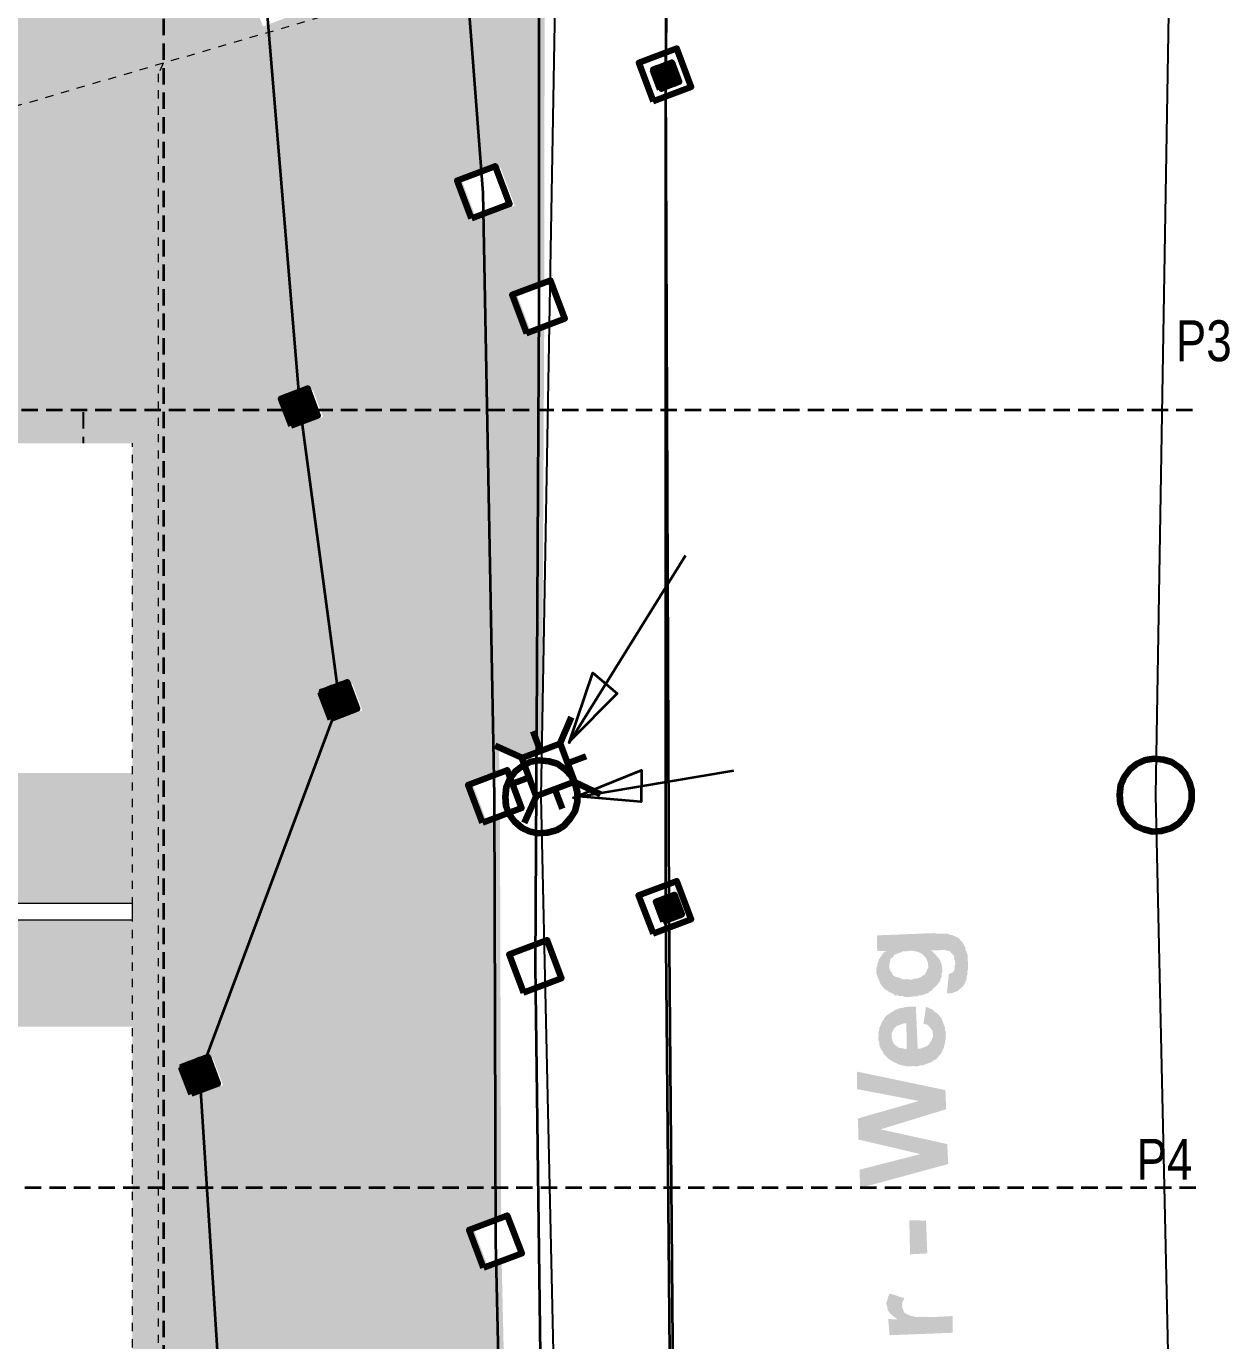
# Model space of a CAD drawing. Header units: metres. Extents: x -47 to 309, y -25 to 105.
# Drawn here: x 171.12 to 185.82, y 35.14 to 51.2 of the extents above; entities that cross this region are included whole.
import ezdxf

# ---------------------------------------------------------------- set-up
doc = ezdxf.new("R2010")
doc.units = ezdxf.units.M
doc.header["$XCLIPFRAME"] = 2
for name, pattern in [('AUSGEZOGEN', [0]), ('PUNKT2_S9', [0.001, 0, -0.001]), ('VERDECKT2_S2', [0.27, 0.2, -0.07])]:
    doc.linetypes.add(name, pattern=pattern)
for name, color, linetype, lineweight in [('XR$1$Allgemein01_1', 7, 'AUSGEZOGEN', 13), ('XR$1$STANDARD_1', 7, 'AUSGEZOGEN', 25), ('XR$2$Allgemein01_1', 7, 'AUSGEZOGEN', 13), ('XR$2$Beschriften_1', 7, 'AUSGEZOGEN', 13), ('XR$2$Möblierung', 7, 'AUSGEZOGEN', 13), ('XR$2$STANDARD_1', 7, 'AUSGEZOGEN', 25), ('XR$2$Wand Holz nicht tragend', 7, 'AUSGEZOGEN', 13), ('XR$2$Wand Holz tragend', 7, 'AUSGEZOGEN', 13)]:
    doc.layers.add(name, color=color, linetype=linetype, lineweight=lineweight)
doc.styles.add('ARIAL', font='arial.ttf')
picture_1 = doc.add_image_def('image6.jpg', size_in_pixel=(256, 256))

msp = doc.modelspace()

# ---------------------------------------------------------------- hatches: boundary and pattern name
at = {"layer": 'XR$1$STANDARD_1', "linetype": 'AUSGEZOGEN', "lineweight": 140, "transparency": 33554687}
h = msp.add_hatch(color=7, dxfattribs=at)
h.set_gradient(color2=(0, 0, 0), one_color=1)
h.paths.add_polyline_path([(181.5078, 40.0948), (181.5119, 39.904), (181.6258, 39.9018), (181.6551, 39.4039), (181.6596, 39.7222), (181.662, 39.7457), (181.6706, 39.7829), (181.673, 39.8065), (181.699, 39.8276), (181.7151, 39.8449), (181.7213, 39.8586), (181.8302, 39.8996), (181.8636, 39.9009), (181.8971, 39.9022), (181.907, 39.9059), (181.9404, 39.9072), (181.9776, 39.8986), (182.0011, 39.8962), (182.0284, 39.8838), (182.0557, 39.8715), (182.073, 39.8554), (182.0904, 39.8394), (182.1115, 39.8134), (182.1302, 39.7639), (182.1315, 39.7304), (182.1605, 39.4134), (182.1803, 39.4208), (182.1865, 39.4345), (182.1646, 39.9126), (182.2885, 39.914), (182.3318, 39.919), (182.3591, 39.9067), (182.3826, 39.9043), (182.3925, 39.908), (182.4136, 39.882), (182.431, 39.8659), (182.4521, 39.84), (182.4496, 39.8164), (182.4608, 39.7867), (182.4659, 39.7434), (182.4986, 39.4164), (182.5147, 39.4338), (182.5407, 39.4549), (182.5567, 39.4723), (182.5728, 39.4896), (182.5852, 39.5169), (182.5913, 39.5305), (182.6037, 39.5578), (182.6024, 39.5912), (182.6147, 39.6185), (182.6134, 39.652), (182.622, 39.6891), (182.6207, 39.7226), (182.6194, 39.756), (182.6181, 39.7895), (182.6169, 39.8229), (182.6156, 39.8563), (182.5857, 39.9356), (182.5956, 39.9393), (182.5745, 39.9653), (182.5633, 39.995), (182.5422, 40.021), (182.5248, 40.037), (182.5211, 40.0469), (182.5037, 40.063), (182.4765, 40.0753), (182.4492, 40.0877), (182.4219, 40.1), (182.3984, 40.1025), (182.3711, 40.1148), (182.3476, 40.1172), (182.3141, 40.1159), (182.2807, 40.1147), (182.2473, 40.1134), (182.2101, 40.122)], flags=0)
h = msp.add_hatch(color=7, dxfattribs=at)
h.set_gradient(color2=(0, 0, 0), one_color=1)
h.paths.add_polyline_path([(181.5011, 39.6625), (181.5024, 39.6291), (181.5509, 39.5003), (181.572, 39.4743), (181.5931, 39.4484), (181.6105, 39.4323), (181.6378, 39.4199), (181.6551, 39.4039), (181.6258, 39.9018), (181.606, 39.8943), (181.58, 39.8732), (181.5677, 39.8459), (181.5516, 39.8286), (181.5294, 39.7976), (181.5269, 39.774), (181.5146, 39.7467), (181.5122, 39.7232), (181.4998, 39.6959)], flags=0)
h = msp.add_hatch(color=7, dxfattribs=at)
h.set_gradient(color2=(0, 0, 0), one_color=1)
h.paths.add_polyline_path([(182.1865, 39.4345), (182.2025, 39.4519), (182.2285, 39.473), (182.2446, 39.4903), (182.2668, 39.5213), (182.2829, 39.5387), (182.2853, 39.5622), (182.2977, 39.5895), (182.2964, 39.6229), (182.3087, 39.6502), (182.3074, 39.6837), (182.3037, 39.6936), (182.3024, 39.727), (182.2725, 39.8062), (182.2552, 39.8223), (182.2341, 39.8483), (182.2167, 39.8643), (182.1956, 39.8903), (182.1646, 39.9126)], flags=0)
h = msp.add_hatch(color=7, dxfattribs=at)
h.set_gradient(color2=(0, 0, 0), one_color=1)
h.paths.add_polyline_path([(181.6551, 39.4039), (181.6824, 39.3915), (181.7097, 39.3792), (181.727, 39.3631), (181.7605, 39.3644), (181.7877, 39.3521), (181.8212, 39.3534), (181.8485, 39.341), (181.8819, 39.3423), (181.9153, 39.3436), (181.9252, 39.3473), (181.9587, 39.3486), (181.9921, 39.3499), (182.0218, 39.3611), (182.0553, 39.3624), (182.1345, 39.3923), (182.1605, 39.4134), (182.1315, 39.7304), (182.1389, 39.7106), (182.1266, 39.6834), (182.1142, 39.6561), (182.1019, 39.6288), (182.0858, 39.6114), (182.066, 39.604), (182.0499, 39.5866), (182.0004, 39.5679), (181.967, 39.5667), (181.9373, 39.5555), (181.9038, 39.5542), (181.8902, 39.5603), (181.8568, 39.559), (181.8233, 39.5577), (181.7961, 39.5701), (181.7688, 39.5824), (181.7452, 39.5849), (181.718, 39.5972), (181.7006, 39.6133), (181.6894, 39.643), (181.672, 39.6591), (181.6608, 39.6888), (181.6596, 39.7222)], flags=0)
h = msp.add_hatch(color=7, dxfattribs=at)
h.set_gradient(color2=(0, 0, 0), one_color=1)
h.paths.add_polyline_path([(182.3624, 39.3877), (182.386, 39.3853), (182.4194, 39.3866), (182.4986, 39.4164), (182.4659, 39.7434), (182.4597, 39.7297), (182.4573, 39.7062), (182.4586, 39.6728), (182.4425, 39.6554), (182.4363, 39.6418), (182.3868, 39.6231)], flags=0)
h = msp.add_hatch(color=7, dxfattribs=at)
h.set_gradient(color2=(0, 0, 0), one_color=1)
h.paths.add_polyline_path([(181.526, 38.8463), (181.5273, 38.8128), (181.5385, 38.7831), (181.536, 38.7596), (181.5584, 38.7002), (181.5758, 38.6841), (181.587, 38.6544), (181.6081, 38.6284), (181.6255, 38.6123), (181.6466, 38.5864), (181.6738, 38.574), (181.6912, 38.5579), (181.6895, 38.8626), (181.6882, 38.8961), (181.7005, 38.9234), (181.7129, 38.9506), (181.7289, 38.968), (181.7549, 38.9891), (181.8341, 39.019), (181.8676, 39.0202), (181.873, 38.7056), (181.8845, 38.4951), (181.918, 38.4964), (181.9514, 38.4977), (181.975, 38.4952), (182.0084, 38.4965), (182.0381, 38.5077), (182.0716, 38.509), (182.1805, 38.5501), (182.1966, 38.5675), (182.2263, 38.5787), (182.2423, 38.596), (182.2584, 38.6134), (182.2745, 38.6308), (182.2967, 38.6618), (182.3091, 38.689), (182.3152, 38.7027), (182.3276, 38.7299), (182.3362, 38.7671), (182.3386, 38.7906), (182.3472, 38.8278), (182.3497, 38.8514), (182.3484, 38.8848), (182.3508, 38.9083), (182.3396, 38.938), (182.3383, 38.9715), (182.2973, 39.0804), (182.2799, 39.0965), (182.2762, 39.1064), (182.2551, 39.1324), (182.2377, 39.1484), (182.2104, 39.1608), (182.1893, 39.1868), (182.1911, 38.8821), (182.1948, 38.8722), (182.1862, 38.835), (182.1739, 38.8077), (182.1578, 38.7903), (182.1455, 38.7631), (182.1356, 38.7593), (182.1195, 38.742), (182.0403, 38.7121), (182.0068, 38.7108), (181.9837, 39.2223), (181.9601, 39.2248), (181.9267, 39.2235), (181.8932, 39.2222), (181.8598, 39.2209), (181.8301, 39.2097), (181.7967, 39.2084), (181.7174, 39.1785), (181.7014, 39.1612), (181.6717, 39.15), (181.6556, 39.1326), (181.6358, 39.1251), (181.6197, 39.1078), (181.6036, 39.0904), (181.5913, 39.0631), (181.5752, 39.0458), (181.5629, 39.0185), (181.5505, 38.9912), (181.5382, 38.964), (181.5357, 38.9404), (181.5271, 38.9033), (181.5284, 38.8698)], flags=0)
h = msp.add_hatch(color=7, dxfattribs=at)
h.set_gradient(color2=(0, 0, 0), one_color=1)
h.paths.add_polyline_path([(182.0757, 39.0082), (182.0856, 39.0119), (182.1228, 39.0033), (182.1401, 38.9873), (182.1612, 38.9613), (182.1786, 38.9452), (182.1898, 38.9155), (182.1911, 38.8821), (182.1893, 39.1868), (182.1621, 39.1991), (182.1348, 39.2114), (182.1075, 39.2238)], flags=0)
h = msp.add_hatch(color=7, dxfattribs=at)
h.set_gradient(color2=(0, 0, 0), one_color=1)
h.paths.add_polyline_path([(181.6912, 38.5579), (181.7185, 38.5456), (181.7458, 38.5333), (181.773, 38.5209), (181.8003, 38.5086), (181.8238, 38.5061), (181.861, 38.4975), (181.8845, 38.4951), (181.873, 38.7056), (181.8495, 38.7081), (181.8123, 38.7167), (181.7888, 38.7191), (181.7615, 38.7315), (181.7442, 38.7475), (181.7305, 38.7537), (181.7094, 38.7797), (181.6908, 38.8292), (181.6895, 38.8626)], flags=0)
h = msp.add_hatch(color=7, dxfattribs=at)
h.set_gradient(color2=(0, 0, 0), one_color=1)
h.paths.add_polyline_path([(181.2641, 38.4309), (181.2657, 38.2166), (182.0215, 38.0717), (182.3536, 37.9707), (182.3446, 38.2048)], flags=0)
h = msp.add_hatch(color=7, dxfattribs=at)
h.set_gradient(color2=(0, 0, 0), one_color=1)
h.paths.add_polyline_path([(181.2762, 37.8587), (181.5526, 37.7253), (182.3536, 37.9707), (182.0215, 38.0717)], flags=0)
h = msp.add_hatch(color=7, dxfattribs=at)
h.set_gradient(color2=(0, 0, 0), one_color=1)
h.paths.add_polyline_path([(181.2762, 37.8587), (181.2828, 37.601), (182.0399, 37.4227), (182.3795, 37.3019), (182.3667, 37.5459), (181.5526, 37.7253)], flags=0)
h = msp.add_hatch(color=7, dxfattribs=at)
h.set_gradient(color2=(0, 0, 0), one_color=1)
h.paths.add_polyline_path([(181.2971, 37.2332), (181.3024, 37.009), (182.3795, 37.3019), (182.0399, 37.4227)], flags=0)
h = msp.add_hatch(color=7, dxfattribs=at)
h.set_gradient(color2=(0, 0, 0), one_color=1)
h.paths.add_polyline_path([(182.1237, 36.2102), (181.9131, 36.1987), (181.9038, 36.6136), (182.1082, 36.6115)], flags=0)
h = msp.add_hatch(color=7, dxfattribs=at)
h.set_gradient(color2=(0, 0, 0), one_color=1)
h.paths.add_polyline_path([(181.6256, 35.5814), (181.6368, 35.5517), (181.6381, 35.5182), (181.6592, 35.4923), (181.6629, 35.4824), (181.6803, 35.4663), (181.6976, 35.4502), (181.7286, 35.428), (181.7596, 35.4057), (181.8139, 35.5619), (181.82, 35.5755), (181.8187, 35.609), (181.8311, 35.6362), (181.8434, 35.6635), (181.6637, 35.7202), (181.6514, 35.6929), (181.639, 35.6656), (181.6366, 35.6421), (181.6243, 35.6148)], flags=0)
h = msp.add_hatch(color=7, dxfattribs=at)
h.set_gradient(color2=(0, 0, 0), one_color=1)
h.paths.add_polyline_path([(181.6457, 35.408), (181.6633, 35.2111), (182.4325, 35.2409), (182.4346, 35.4452), (182.1906, 35.4324), (182.1572, 35.4312), (182.1101, 35.436), (182.0767, 35.4347), (182.0432, 35.4334), (182.0197, 35.4359), (181.9863, 35.4346), (181.9627, 35.437), (181.9491, 35.4432), (181.9255, 35.4456), (181.9119, 35.4518), (181.8846, 35.4641), (181.8574, 35.4765), (181.84, 35.4926), (181.8139, 35.5619), (181.7596, 35.4057)], flags=0)
at = {"layer": 'XR$2$STANDARD_1', "linetype": 'AUSGEZOGEN', "lineweight": 25, "transparency": 33554687}
h = msp.add_hatch(color=254, dxfattribs=at)
h.paths.add_polyline_path([(148.2855, 46.3853), (148.2597, 46.2738), (148.2029, 46.1845), (148.1225, 46.0977), (148.0309, 46.0405), (147.9183, 46.0094), (147.8649, 46.0057), (147.9839, 43.4485), (160.8975, 47.2285), (161.0286, 47.5182), (161.3658, 47.3656), (177.4506, 52.0739), (177.4528, 54.7689), (177.377, 54.8391), (177.3368, 54.8918), (177.315, 54.8836), (177.269, 55.0057), (148.2692, 46.5689), (148.2878, 46.4993)])
h.paths.add_polyline_path([(176.3454, 52.505), (176.17, 52.9705), (176.6354, 53.1459), (176.8108, 52.6805)], flags=16)
h.paths.add_polyline_path([(174.3383, 51.3188), (174.0115, 51.1956), (173.8883, 51.5224), (174.2151, 51.6456)], flags=16)
for points in [[(176.7434, 49.4092), (176.9115, 49.4725), (177.0869, 49.0071), (176.7684, 48.887), (176.8926, 42.4008), (177.2382, 42.2444), (177.4175, 42.312), (177.4456, 47.4911), (177.2952, 47.4344), (177.1198, 47.8998), (177.4472, 48.0232), (177.4506, 52.0739), (176.5607, 51.8134)], [(174.5116, 46.7132), (174.6221, 46.7549), (174.7453, 46.4281), (174.5502, 46.3546), (174.9829, 43.1248), (175.1024, 43.1698), (175.2256, 42.843), (174.9288, 42.7312), (173.3806, 38.5851), (173.4007, 38.5927), (173.5239, 38.2659), (173.314, 38.1868), (173.9113, 28.8327), (174.0214, 28.8741), (174.1445, 28.5473), (173.9105, 28.4591), (173.6603, 24.4064), (173.7476, 24.4393), (173.8707, 24.1125), (173.6505, 24.0295), (173.7023, 18.0144), (177.4936, 19.1179), (177.35, 24.8132), (177.1917, 24.7535), (177.0163, 25.2189), (177.3224, 25.3343), (177.132, 27.7054), (176.9726, 27.6453), (176.7972, 28.1108), (177.105, 28.2268), (177.0205, 32.0063), (176.8664, 31.9482), (176.6872, 32.4235), (177.0083, 32.5445), (176.9269, 36.0764), (176.7692, 36.017), (176.5937, 36.4824), (176.9202, 36.6054), (176.9053, 41.5082), (176.7564, 41.4521), (176.581, 41.9175), (176.8996, 42.0376), (176.7684, 48.887), (176.6215, 48.8317), (176.4461, 49.2971), (176.7434, 49.4092), (176.5607, 51.8134), (174.146, 51.1065)], [(172.7978, 50.5997), (172.7978, 17.7511), (173.7023, 18.0144), (173.6505, 24.0295), (173.5439, 23.9894), (173.4208, 24.3162), (173.6603, 24.4064), (173.9105, 28.4591), (173.8177, 28.4242), (173.6946, 28.751), (173.9113, 28.8327), (173.314, 38.1868), (173.1971, 38.1427), (173.0739, 38.4695), (173.3806, 38.5851), (174.9288, 42.7312), (174.8988, 42.7199), (174.7757, 43.0467), (174.9829, 43.1248), (174.5502, 46.3546), (174.4185, 46.3049), (174.2953, 46.6317), (174.5116, 46.7132), (174.146, 51.1065), (172.8563, 50.729)]]:
    msp.add_hatch(color=254, dxfattribs=at).paths.add_polyline_path(points)
h = msp.add_hatch(color=254, dxfattribs=at)
h.paths.add_polyline_path([(152.6621, 40.8645), (153.0519, 41.0906), (153.4492, 41.2969), (153.8539, 41.4834), (154.2698, 41.6401), (154.697, 41.7672), (155.1315, 41.8744), (155.5736, 41.9619), (156.0169, 42.0159), (156.4616, 42.0364), (156.9099, 42.0471), (157.3633, 42.0144), (157.8007, 41.9643), (158.2455, 41.8945), (158.6816, 41.7874), (158.7978, 41.7506), (158.7978, 46.4848), (172.7978, 46.4848), (172.7978, 50.5997), (172.8563, 50.729), (147.9839, 43.4485), (148.3271, 36.0758), (148.6205, 36.3442), (148.9681, 36.6223), (149.343, 36.8879), (149.6317, 37.0644), (149.6399, 37.0903), (149.8114, 37.5056), (150.0003, 37.9047), (150.2127, 38.3014), (150.4424, 38.6821), (150.6994, 39.0504), (150.9875, 39.3965), (151.283, 39.7227), (151.602, 40.0465), (151.9458, 40.3345), (152.2934, 40.6125)])
h.paths.add_polyline_path([(151.2996, 43.0993), (151.6264, 43.2224), (151.7496, 42.8956), (151.4228, 42.7725)], flags=16)
h.paths.add_polyline_path([(155.9879, 42.3329), (155.5126, 42.1538), (155.3372, 42.6192), (155.8125, 42.7983)], flags=16)
h.paths.add_polyline_path([(152.8302, 43.3594), (152.8537, 43.357), (152.8735, 43.3645), (152.9008, 43.3521), (152.9243, 43.3497), (152.9516, 43.3374), (152.9751, 43.3349), (152.9962, 43.3089), (153.0061, 43.3127), (153.0272, 43.2867), (153.062, 43.2545), (153.103, 43.1456), (153.1006, 43.1221), (153.1019, 43.0886), (153.0957, 43.075), (153.0933, 43.0515), (153.0454, 42.9458), (153.1207, 42.9487), (153.1442, 42.9463), (153.1715, 42.9339), (153.1889, 42.9178), (153.2161, 42.9055), (153.2372, 42.8795), (153.272, 42.8474), (153.313, 42.7385), (153.3106, 42.7149), (153.3119, 42.6815), (153.307, 42.6344), (153.2984, 42.5972), (153.296, 42.5737), (153.2799, 42.5563), (153.2737, 42.5427), (153.2255, 42.4906), (153.1995, 42.4695), (153.1896, 42.4657), (153.1735, 42.4484), (153.1438, 42.4372), (153.1278, 42.4198), (152.692, 42.2556), (152.3375, 43.1964), (152.6841, 43.327), (152.7175, 43.3283), (152.7967, 43.3582)], flags=16)
h.paths.add_polyline_path([(153.4199, 43.2651), (153.4323, 43.2923), (153.4582, 43.3134), (153.478, 43.3209), (153.4941, 43.3383), (153.5201, 43.3594), (153.629, 43.4004), (153.6625, 43.4017), (153.6823, 43.4092), (153.7058, 43.4067), (153.7392, 43.408), (153.7665, 43.3957), (153.8136, 43.3908), (153.8409, 43.3785), (153.8582, 43.3624), (153.8855, 43.3501), (153.9376, 43.3018), (153.9587, 43.2759), (153.9662, 43.2561), (153.9873, 43.2301), (154.0059, 43.1806), (154.027, 43.1546), (154.0283, 43.1211), (154.0582, 43.0419), (154.0595, 43.0085), (154.057, 42.9849), (154.0645, 42.9651), (154.0621, 42.9416), (154.0658, 42.9317), (154.0535, 42.9044), (154.051, 42.8809), (154.0263, 42.8263), (154.0103, 42.809), (153.9979, 42.7817), (153.988, 42.778), (153.9757, 42.7507), (153.9497, 42.7296), (153.9299, 42.7221), (153.9039, 42.701), (153.8841, 42.6936), (153.8581, 42.6725), (153.8383, 42.665), (153.8148, 42.6674), (153.7554, 42.6451), (153.7083, 42.6499), (153.6749, 42.6486), (153.6278, 42.6535), (153.5323, 42.6967), (153.4976, 42.7289), (153.4765, 42.7548), (153.4591, 42.7709), (153.4517, 42.7907), (153.4306, 42.8167), (153.4194, 42.8464), (153.3983, 42.8724), (153.3759, 42.9318), (153.3746, 42.9652), (153.3634, 42.9949), (153.3621, 43.0284), (153.3546, 43.0482), (153.3533, 43.0816), (153.3606, 43.1522), (153.373, 43.1795), (153.3754, 43.203), (153.3915, 43.2204), (153.4038, 43.2477)], flags=16)
h.paths.add_polyline_path([(153.5357, 43.648), (153.6644, 43.6965), (153.713, 43.5678), (153.5842, 43.5192)], flags=16)
h.paths.add_polyline_path([(153.298, 43.5584), (153.4169, 43.6032), (153.4654, 43.4745), (153.3466, 43.4297)], flags=16)
h.paths.add_polyline_path([(154.3195, 43.0386), (154.3877, 43.0078), (154.4113, 43.0053), (154.4311, 43.0128), (154.4645, 43.0141), (154.5239, 43.0365), (154.5499, 43.0576), (154.5796, 43.0688), (154.5957, 43.0862), (154.6142, 43.1271), (154.6166, 43.1506), (154.6153, 43.1841), (154.6041, 43.2138), (154.5769, 43.2261), (154.5595, 43.2422), (154.5124, 43.2471), (154.4926, 43.2396), (154.4257, 43.237), (154.3824, 43.232), (154.3155, 43.2294), (154.2957, 43.2219), (154.2015, 43.2317), (154.1743, 43.244), (154.1507, 43.2464), (154.1334, 43.2625), (154.1061, 43.2749), (154.0949, 43.3046), (154.0775, 43.3206), (154.0589, 43.3702), (154.0613, 43.3937), (154.06, 43.4271), (154.0563, 43.437), (154.0686, 43.4643), (154.0711, 43.4879), (154.0834, 43.5151), (154.0933, 43.5189), (154.1094, 43.5362), (154.1217, 43.5635), (154.1477, 43.5846), (154.1774, 43.5958), (154.1935, 43.6132), (154.3024, 43.6542), (154.326, 43.6518), (154.3557, 43.663), (154.3792, 43.6605), (154.3891, 43.6643), (154.4225, 43.6656), (154.4498, 43.6532), (154.4733, 43.6508), (154.5006, 43.6384), (154.5044, 43.6285), (154.5316, 43.6162), (154.549, 43.6001), (154.5565, 43.5803), (154.5776, 43.5543), (154.5813, 43.5444), (154.4798, 43.4836), (154.4587, 43.5096), (154.4066, 43.5578), (154.3831, 43.5602), (154.3496, 43.5589), (154.2308, 43.5141), (154.1987, 43.4794), (154.1888, 43.4757), (154.1764, 43.4484), (154.1715, 43.4013), (154.1926, 43.3753), (154.2063, 43.3692), (154.2236, 43.3531), (154.2571, 43.3544), (154.2589, 43.3494), (154.2943, 43.3458), (154.324, 43.357), (154.4107, 43.367), (154.4775, 43.3696), (154.5246, 43.3647), (154.5444, 43.3722), (154.5915, 43.3673), (154.6188, 43.355), (154.6423, 43.3526), (154.6944, 43.3043), (154.7155, 43.2784), (154.7342, 43.2288), (154.7355, 43.1954), (154.733, 43.1719), (154.7343, 43.1384), (154.738, 43.1285), (154.7134, 43.074), (154.6973, 43.0566), (154.685, 43.0293), (154.6689, 43.012), (154.6429, 42.9909), (154.6231, 42.9834), (154.607, 42.966), (154.5773, 42.9548), (154.5513, 42.9337), (154.5315, 42.9263), (154.4981, 42.925), (154.4486, 42.9063), (154.4151, 42.905), (154.3953, 42.8976), (154.3619, 42.8963), (154.3384, 42.8987), (154.321, 42.9148), (154.3111, 42.911), (154.2429, 42.9419), (154.2255, 42.958), (154.2044, 42.9839), (154.1871, 43), (154.166, 43.026), (154.1622, 43.0359), (154.2736, 43.1005), (154.2848, 43.0708)], flags=16)
h.paths.add_polyline_path([(154.884, 43.2514), (154.8629, 43.2774), (154.8455, 43.2934), (154.8244, 43.3194), (154.817, 43.3392), (154.7959, 43.3652), (154.7511, 43.484), (154.7535, 43.5076), (154.7423, 43.5373), (154.7448, 43.5608), (154.7336, 43.5905), (154.736, 43.6141), (154.7422, 43.6277), (154.7409, 43.6611), (154.7433, 43.6847), (154.7803, 43.7665), (154.7964, 43.7839), (154.8026, 43.7975), (154.8187, 43.8149), (154.8446, 43.836), (154.8607, 43.8533), (154.8904, 43.8645), (154.9065, 43.8819), (155.0055, 43.9192), (155.039, 43.9205), (155.0625, 43.9181), (155.0823, 43.9255), (155.1195, 43.9169), (155.143, 43.9145), (155.2248, 43.8775), (155.2422, 43.8614), (155.2633, 43.8354), (155.2807, 43.8193), (155.3018, 43.7934), (155.3055, 43.7835), (155.1904, 43.7288), (155.1829, 43.7486), (155.1618, 43.7746), (155.1346, 43.7869), (155.1172, 43.803), (155.1036, 43.8091), (155.08, 43.8116), (155.0428, 43.8202), (154.9438, 43.7829), (154.9178, 43.7618), (154.8857, 43.727), (154.8733, 43.6998), (154.8771, 43.6899), (154.861, 43.6725), (154.8561, 43.6254), (154.8673, 43.5957), (154.8649, 43.5722), (154.8662, 43.5387), (154.9147, 43.41), (154.9358, 43.384), (154.9433, 43.3642), (154.9644, 43.3382), (154.9991, 43.3061), (155.0127, 43.2999), (155.0165, 43.29), (155.0437, 43.2777), (155.0908, 43.2728), (155.1243, 43.2741), (155.1478, 43.2716), (155.2072, 43.294), (155.2233, 43.3114), (155.2493, 43.3325), (155.2814, 43.3672), (155.2863, 43.4143), (155.2986, 43.4416), (155.2912, 43.4614), (155.2899, 43.4948), (155.2824, 43.5146), (155.405, 43.5495), (155.4063, 43.5161), (155.4175, 43.4864), (155.415, 43.4628), (155.4163, 43.4294), (155.404, 43.4021), (155.4015, 43.3786), (155.3769, 43.324), (155.3608, 43.3067), (155.3484, 43.2794), (155.3163, 43.2447), (155.2903, 43.2236), (155.2408, 43.2049), (155.2148, 43.1838), (155.1814, 43.1825), (155.1319, 43.1639), (155.1083, 43.1663), (155.0749, 43.165), (155.0278, 43.1699), (155.0006, 43.1822), (154.977, 43.1847), (154.9596, 43.2007), (154.9361, 43.2032)], flags=16)
h.paths.add_polyline_path([(155.5576, 44.1047), (155.5836, 44.1258), (155.6034, 44.1333), (155.6294, 44.1544), (155.7086, 44.1842), (155.7421, 44.1855), (155.7891, 44.1806), (155.799, 44.1844), (155.8226, 44.1819), (155.8771, 44.1572), (155.8945, 44.1412), (155.9081, 44.135), (155.9255, 44.1189), (155.933, 44.0991), (155.9541, 44.0731), (156.1481, 43.5582), (156.0392, 43.5171), (155.8638, 43.9826), (155.8464, 43.9986), (155.8352, 44.0284), (155.8179, 44.0444), (155.7633, 44.0691), (155.7162, 44.074), (155.6469, 44.0479), (155.6209, 44.0268), (155.5727, 43.9747), (155.548, 43.9201), (155.5456, 43.8966), (155.5531, 43.8768), (155.5506, 43.8532), (155.5618, 43.8235), (155.5631, 43.7901), (155.7124, 43.394), (155.6035, 43.3529), (155.2489, 44.2937), (155.3578, 44.3347), (155.4885, 43.9881), (155.5255, 44.07)], flags=16)
h.paths.add_polyline_path([(156.3743, 43.8583), (156.378, 43.8484), (156.4128, 43.8163), (156.4401, 43.8039), (156.445, 43.7907), (156.5008, 43.7929), (156.5206, 43.8003), (156.5441, 43.7979), (156.5701, 43.819), (156.5899, 43.8265), (156.6159, 43.8476), (156.6319, 43.8649), (156.6443, 43.8922), (156.6604, 43.9096), (156.6677, 43.9802), (156.6664, 44.0136), (156.4984, 44.4593), (156.6173, 44.5041), (156.8711, 43.8307), (156.772, 43.7933), (156.7347, 43.8924), (156.6874, 43.7879), (156.6693, 43.7659), (156.6532, 43.7485), (156.6334, 43.7411), (156.6074, 43.72), (156.5876, 43.7125), (156.5616, 43.6914), (156.5282, 43.6901), (156.5084, 43.6827), (156.4749, 43.6814), (156.4551, 43.6739), (156.4415, 43.6801), (156.4081, 43.6788), (156.3808, 43.6911), (156.3572, 43.6936), (156.3399, 43.7096), (156.3126, 43.722), (156.2952, 43.738), (156.284, 43.7677), (156.2704, 43.7739), (156.2555, 43.8135), (156.2344, 43.8395), (156.0627, 44.295), (156.1815, 44.3398), (156.3569, 43.8744)], flags=16)
h.paths.add_polyline_path([(156.9713, 44.6149), (157.0035, 44.6496), (157.0294, 44.6707), (157.0455, 44.6881), (157.1544, 44.7291), (157.1879, 44.7304), (157.2114, 44.728), (157.2213, 44.7317), (157.2548, 44.733), (157.3229, 44.7022), (157.3577, 44.67), (157.3788, 44.644), (157.3962, 44.628), (157.594, 44.1031), (157.485, 44.0621), (157.3171, 44.5077), (157.296, 44.5337), (157.2885, 44.5535), (157.2711, 44.5696), (157.25, 44.5955), (157.2091, 44.614), (157.1757, 44.6127), (157.1522, 44.6152), (157.0927, 44.5928), (157.0668, 44.5717), (157.047, 44.5642), (157.0346, 44.537), (157.0185, 44.5196), (157.0124, 44.506), (156.9963, 44.4886), (156.989, 44.418), (157.0114, 44.3586), (157.0127, 44.3251), (157.1582, 43.9389), (157.0493, 43.8978), (156.7955, 44.5712), (156.8945, 44.6086), (156.9281, 44.5194)], flags=16)
h.paths.add_polyline_path([(157.9259, 44.0925), (157.9433, 44.0765), (157.9569, 44.0703), (158.0276, 44.063), (158.1365, 44.104), (158.1625, 44.1251), (158.1946, 44.1599), (158.2193, 44.2144), (158.2242, 44.2615), (158.2055, 44.311), (158.2193, 44.4444), (158.1015, 44.317), (158.0755, 44.2959), (158.0594, 44.2785), (157.9604, 44.2412), (157.9368, 44.2437), (157.9034, 44.2424), (157.8328, 44.2497), (157.8055, 44.262), (157.782, 44.2645), (157.7472, 44.2966), (157.72, 44.3089), (157.6989, 44.3349), (157.6641, 44.3671), (157.6529, 44.3968), (157.6356, 44.4129), (157.6244, 44.4426), (157.6033, 44.4685), (157.5846, 44.5181), (157.5833, 44.5515), (157.5647, 44.601), (157.5634, 44.6344), (157.5682, 44.6815), (157.5645, 44.6914), (157.5669, 44.715), (157.5656, 44.7484), (157.578, 44.7757), (157.5804, 44.7992), (157.5965, 44.8166), (157.6088, 44.8439), (157.6187, 44.8476), (157.6311, 44.8749), (157.6571, 44.896), (157.6731, 44.9133), (157.6929, 44.9208), (157.7189, 44.9419), (157.808, 44.9755), (157.8316, 44.973), (157.865, 44.9743), (157.9121, 44.9695), (157.9939, 44.9324), (157.964, 45.0117), (158.073, 45.0527), (158.3044, 44.4387), (158.3057, 44.4053), (158.3393, 44.3162), (158.3368, 44.2926), (158.3443, 44.2728), (158.3419, 44.2493), (158.3357, 44.2357), (158.337, 44.2022), (158.3345, 44.1787), (158.3222, 44.1514), (158.3061, 44.134), (158.2938, 44.1068), (158.2456, 44.0547), (158.2196, 44.0336), (158.1701, 44.0149), (158.1441, 43.9938), (158.0946, 43.9751), (158.0612, 43.9738), (158.0314, 43.9626), (158.0079, 43.9651), (157.9782, 43.9539), (157.9311, 43.9588), (157.9038, 43.9711), (157.8803, 43.9735), (157.853, 43.9859), (157.8183, 44.018), (157.7972, 44.044), (157.7748, 44.1034), (157.8875, 44.1346), (157.8987, 44.1049)], flags=16)
at = {"layer": 'XR$2$Wand Holz tragend', "lineweight": 18, "transparency": 33554687}
for points in [[(172.4178, 46.4848), (158.7978, 46.4848), (158.7978, 46.1048), (172.4178, 46.1048)], [(172.7978, 28.4819), (172.7978, 46.4848), (172.4178, 46.4848), (172.4178, 28.4819)]]:
    msp.add_hatch(color=21, dxfattribs=at).paths.add_polyline_path(points)
at = {"layer": 'XR$2$Wand Holz tragend', "linetype": 'AUSGEZOGEN', "lineweight": 25, "transparency": 33554687}
for points in [[(169.0978, 42.0767), (169.0978, 40.4848), (172.4178, 40.4848), (172.4178, 42.0767)], [(169.0978, 38.9796), (172.4178, 38.9796), (172.4178, 40.2848), (169.0978, 40.2848)]]:
    msp.add_hatch(color=4, dxfattribs=at).paths.add_polyline_path(points)

# ---------------------------------------------------------------- linework, layer by layer
at = {"layer": 'XR$1$Allgemein01_1', "color": 7, "linetype": 'PUNKT2_S9', "lineweight": 13, "transparency": 33554687}
for p, q in [((177.5907, 52.1507), (147.9197, 43.4655)), ((177.5907, 52.1507), (172.7921, 50.746)), ((172.7921, 50.746), (172.7335, 50.6167)), ((172.7335, 50.6167), (172.7335, 17.7359))]:
    msp.add_line(p, q, dxfattribs=at)
at = {"layer": 'XR$1$STANDARD_1', "color": 6, "linetype": 'AUSGEZOGEN', "lineweight": 140, "transparency": 33554687}
for p, q in [((178.7677, 50.6657), (178.8573, 50.4281)), ((178.8094, 40.5028), (178.899, 40.2651)), ((179.1168, 40.3472), (179.0272, 40.5849))]:
    msp.add_line(p, q, dxfattribs=at)
at = {"layer": 'XR$1$STANDARD_1', "color": 62, "linetype": 'AUSGEZOGEN', "lineweight": 140, "transparency": 33554687}
for p, q in [((174.5523, 46.3966), (174.4291, 46.7234)), ((174.5721, 46.404), (174.4489, 46.7308)), ((174.5919, 46.4115), (174.4687, 46.7383)), ((174.6117, 46.419), (174.4885, 46.7458)), ((174.6315, 46.4264), (174.5083, 46.7532)), ((174.6513, 46.4339), (174.5281, 46.7607)), ((174.6711, 46.4414), (174.548, 46.7681)), ((174.2311, 46.6487), (174.3542, 46.3219)), ((174.3641, 46.3256), (174.241, 46.6524)), ((174.3839, 46.3331), (174.2608, 46.6599)), ((174.4037, 46.3406), (174.2806, 46.6674)), ((174.4235, 46.348), (174.3004, 46.6748)), ((174.4434, 46.3555), (174.3202, 46.6823)), ((174.4632, 46.363), (174.34, 46.6898)), ((174.483, 46.3704), (174.3598, 46.6972)), ((174.5028, 46.3779), (174.3796, 46.7047)), ((174.5226, 46.3854), (174.3994, 46.7122)), ((175.1614, 42.86), (175.0382, 43.1868)), ((174.7114, 43.0637), (174.8346, 42.7369)), ((174.8445, 42.7406), (174.7213, 43.0674)), ((174.8643, 42.7481), (174.7411, 43.0748)), ((174.8841, 42.7555), (174.7609, 43.0823)), ((174.9039, 42.763), (174.7807, 43.0898)), ((174.9237, 42.7704), (174.8005, 43.0972)), ((174.9435, 42.7779), (174.8204, 43.1047)), ((174.9633, 42.7854), (174.8402, 43.1122)), ((174.9831, 42.7928), (174.86, 43.1196)), ((175.0128, 42.804), (174.8897, 43.1308)), ((175.0326, 42.8115), (174.9095, 43.1383)), ((175.0525, 42.819), (174.9293, 43.1458)), ((175.0723, 42.8264), (174.9491, 43.1532)), ((175.0921, 42.8339), (174.9689, 43.1607)), ((175.1119, 42.8414), (174.9887, 43.1682)), ((175.1317, 42.8488), (175.0085, 43.1756)), ((175.1515, 42.8563), (175.0283, 43.1831)), ((173.2616, 38.2083), (173.1384, 38.535)), ((173.2913, 38.2194), (173.1682, 38.5462)), ((173.3111, 38.2269), (173.188, 38.5537)), ((173.3309, 38.2344), (173.2078, 38.5612)), ((173.3507, 38.2418), (173.2276, 38.5686)), ((173.3705, 38.2493), (173.2474, 38.5761)), ((173.3904, 38.2568), (173.2672, 38.5836)), ((173.4102, 38.2642), (173.287, 38.591)), ((173.43, 38.2717), (173.3068, 38.5985)), ((173.4498, 38.2792), (173.3266, 38.606)), ((173.4597, 38.2829), (173.3365, 38.6097)), ((173.0097, 38.4865), (173.1329, 38.1597)), ((173.1428, 38.1635), (173.0196, 38.4903)), ((173.1626, 38.1709), (173.0394, 38.4977)), ((173.1824, 38.1784), (173.0592, 38.5052)), ((173.2022, 38.1859), (173.079, 38.5127)), ((173.222, 38.1933), (173.0988, 38.5201)), ((173.2418, 38.2008), (173.1186, 38.5276))]:
    msp.add_line(p, q, dxfattribs=at)
at = {"layer": 'XR$1$STANDARD_1', "color": 30, "linetype": 'AUSGEZOGEN', "lineweight": 140, "transparency": 33554687}
for p, q in [((177.4017, 42.3472), (177.3121, 42.5849)), ((177.1739, 42.2614), (176.8467, 42.4095)), ((177.7289, 42.1991), (177.9567, 42.285)), ((177.2635, 42.0237), (177.0258, 41.9341)), ((177.8148, 41.9714), (178.1321, 41.8196)), ((177.3494, 41.796), (177.2013, 41.4687)), ((177.5771, 41.8818), (177.6667, 41.6441))]:
    msp.add_line(p, q, dxfattribs=at)
at = {"layer": 'XR$1$STANDARD_1', "color": 7, "linetype": 'AUSGEZOGEN', "lineweight": -3, "transparency": 33554687}
for points in [[(185.2817, 64.0799), (184.9112, 41.8073), (185.5006, 15.1577)], [(177.9095, 19.2747), (177.4101, 41.7849), (177.643, 55.1502), (147.7802, 46.4623)]]:
    msp.add_lwpolyline(points, dxfattribs=at)
at = {"layer": 'XR$1$STANDARD_1', "color": 6, "linetype": 'AUSGEZOGEN', "lineweight": 35, "transparency": 33554687}
msp.add_lwpolyline([(179.4431, 16.9461), (179.1366, 25.4712), (179.0321, 33.1902), (178.973, 40.4287), (178.9313, 50.5917), (179.0038, 56.9411), (178.974, 56.9299), (178.9276, 50.6016), (178.9259, 40.4336), (178.9925, 33.1753), (179.1056, 25.4934), (179.4097, 16.9448), (179.4431, 16.9461)], close=True, dxfattribs=at)
msp.add_lwpolyline([(177.7991, 17.8872), (177.572, 24.8815), (177.4046, 34.6578), (177.3392, 39.7225), (177.3828, 47.7687), (177.3889, 55.2241)], dxfattribs=at)
at = {"layer": 'XR$1$STANDARD_1', "color": 40, "linetype": 'AUSGEZOGEN', "lineweight": 35, "transparency": 33554687}
for points in [[(177.7626, 10.7824), (177.4795, 17.1448), (177.2793, 25.0878), (177.0466, 27.9859), (176.9502, 32.2924), (176.8568, 36.3513), (176.8403, 41.7963), (176.6992, 49.1623), (176.4193, 52.8455)], [(174.0559, 51.4345), (174.4629, 46.5438), (174.9432, 42.9588), (173.2378, 38.3915), (173.8584, 28.673), (173.5846, 24.2382), (173.646, 17.1136), (173.9739, 9.852)]]:
    msp.add_lwpolyline(points, dxfattribs=at)
at = {"layer": 'XR$1$STANDARD_1', "color": 6, "linetype": 'AUSGEZOGEN', "lineweight": 140, "transparency": 33554687}
for points in [[(178.7758, 50.2842), (179.2412, 50.4597), (179.0658, 50.9251), (178.6003, 50.7497), (178.7758, 50.2842)], [(179.0256, 50.4915), (178.9361, 50.7292), (179.0256, 50.4915)], [(179.0355, 50.4952), (178.946, 50.7329), (179.0355, 50.4952)], [(179.0553, 50.5027), (178.9658, 50.7404), (179.0553, 50.5027)], [(179.0652, 50.5064), (178.9757, 50.7441), (179.0652, 50.5064)], [(179.0751, 50.5102), (178.9856, 50.7478), (179.0751, 50.5102)], [(179.085, 50.5139), (178.9955, 50.7516), (179.085, 50.5139)], [(178.8672, 50.4318), (178.7776, 50.6695), (178.8672, 50.4318)], [(178.887, 50.4393), (178.7974, 50.6769), (178.887, 50.4393)], [(178.8969, 50.443), (178.8073, 50.6807), (178.8969, 50.443)], [(178.9068, 50.4467), (178.8172, 50.6844), (178.9068, 50.4467)], [(178.9167, 50.4505), (178.8271, 50.6881), (178.9167, 50.4505)], [(178.9266, 50.4542), (178.837, 50.6919), (178.9266, 50.4542)], [(178.9365, 50.4579), (178.8469, 50.6956), (178.9365, 50.4579)], [(178.9464, 50.4617), (178.8568, 50.6993), (178.9464, 50.4617)], [(178.9662, 50.4691), (178.8766, 50.7068), (178.9662, 50.4691)], [(178.9761, 50.4729), (178.8865, 50.7105), (178.9761, 50.4729)], [(178.986, 50.4766), (178.8964, 50.7143), (178.986, 50.4766)], [(178.9959, 50.4803), (178.9063, 50.718), (178.9959, 50.4803)], [(179.0058, 50.484), (178.9162, 50.7217), (179.0058, 50.484)], [(179.0157, 50.4878), (178.9262, 50.7255), (179.0157, 50.4878)], [(177.2309, 47.4514), (177.6964, 47.6268), (177.521, 48.0922), (177.0555, 47.9168), (177.2309, 47.4514)], [(178.7741, 40.1163), (179.2395, 40.2917), (179.0641, 40.7571), (178.5987, 40.5817), (178.7741, 40.1163)], [(178.899, 40.2651), (179.1267, 40.3509), (179.0371, 40.5886), (178.8094, 40.5028), (178.899, 40.2651)], [(178.9089, 40.2688), (178.8193, 40.5065), (178.9089, 40.2688)], [(178.9188, 40.2726), (178.8292, 40.5102), (178.9188, 40.2726)], [(178.9287, 40.2763), (178.8391, 40.514), (178.9287, 40.2763)], [(178.9386, 40.28), (178.849, 40.5177), (178.9386, 40.28)], [(178.9485, 40.2838), (178.8589, 40.5214), (178.9485, 40.2838)], [(178.9683, 40.2912), (178.8787, 40.5289), (178.9683, 40.2912)], [(178.9782, 40.295), (178.8886, 40.5326), (178.9782, 40.295)], [(178.9881, 40.2987), (178.8985, 40.5364), (178.9881, 40.2987)], [(178.998, 40.3024), (178.9084, 40.5401), (178.998, 40.3024)], [(179.0079, 40.3062), (178.9183, 40.5438), (179.0079, 40.3062)], [(179.0178, 40.3099), (178.9282, 40.5476), (179.0178, 40.3099)], [(179.0277, 40.3136), (178.9381, 40.5513), (179.0277, 40.3136)], [(179.0475, 40.3211), (178.9579, 40.5588), (179.0475, 40.3211)], [(179.0574, 40.3248), (178.9678, 40.5625), (179.0574, 40.3248)], [(179.0673, 40.3285), (178.9777, 40.5662), (179.0673, 40.3285)], [(179.0772, 40.3323), (178.9876, 40.57), (179.0772, 40.3323)], [(179.0871, 40.336), (178.9975, 40.5737), (179.0871, 40.336)], [(179.097, 40.3397), (179.0074, 40.5774), (179.097, 40.3397)], [(179.1267, 40.3509), (179.0371, 40.5886), (179.1267, 40.3509)], [(177.1911, 39.3952), (177.6565, 39.5706), (177.4811, 40.0361), (177.0157, 39.8606), (177.1911, 39.3952)]]:
    msp.add_lwpolyline(points, close=True, dxfattribs=at)
for points in [[(178.7677, 50.6657), (179.0054, 50.7553), (179.095, 50.5176), (178.8573, 50.4281)], [(179.0454, 50.499), (178.9559, 50.7366), (179.0454, 50.499), (178.9559, 50.7366)], [(178.8771, 50.4355), (178.7875, 50.6732), (178.8771, 50.4355), (178.7875, 50.6732)], [(178.9563, 50.4654), (178.8667, 50.7031), (178.9563, 50.4654), (178.8667, 50.7031)], [(178.9584, 40.2875), (178.8688, 40.5252), (178.9584, 40.2875), (178.8688, 40.5252)], [(179.0376, 40.3174), (178.948, 40.555), (179.0376, 40.3174), (178.948, 40.555)], [(179.1069, 40.3435), (179.0173, 40.5811), (179.1069, 40.3435), (179.0173, 40.5811)]]:
    msp.add_lwpolyline(points, dxfattribs=at)
at = {"layer": 'XR$1$STANDARD_1', "color": 62, "linetype": 'AUSGEZOGEN', "lineweight": 140, "transparency": 33554687}
for points in [[(176.5573, 48.8487), (176.3819, 49.3141), (176.8473, 49.4895), (177.0227, 49.0241), (176.5573, 48.8487)], [(174.3542, 46.3219), (174.681, 46.4451), (174.5579, 46.7719), (174.2311, 46.6487), (174.3542, 46.3219)], [(174.5325, 46.3891), (174.4093, 46.7159), (174.5325, 46.3891)], [(174.5424, 46.3928), (174.4192, 46.7196), (174.5424, 46.3928)], [(174.5622, 46.4003), (174.439, 46.7271), (174.5622, 46.4003)], [(174.582, 46.4078), (174.4588, 46.7346), (174.582, 46.4078)], [(174.6018, 46.4152), (174.4786, 46.742), (174.6018, 46.4152)], [(174.6216, 46.4227), (174.4984, 46.7495), (174.6216, 46.4227)], [(174.6414, 46.4302), (174.5182, 46.757), (174.6414, 46.4302)], [(174.6612, 46.4376), (174.538, 46.7644), (174.6612, 46.4376)], [(174.374, 46.3294), (174.2509, 46.6562), (174.374, 46.3294)], [(174.3938, 46.3368), (174.2707, 46.6636), (174.3938, 46.3368)], [(174.4136, 46.3443), (174.2905, 46.6711), (174.4136, 46.3443)], [(174.4335, 46.3518), (174.3103, 46.6786), (174.4335, 46.3518)], [(174.4533, 46.3592), (174.3301, 46.686), (174.4533, 46.3592)], [(174.4731, 46.3667), (174.3499, 46.6935), (174.4731, 46.3667)], [(174.4929, 46.3742), (174.3697, 46.701), (174.4929, 46.3742)], [(174.5127, 46.3816), (174.3895, 46.7084), (174.5127, 46.3816)], [(174.8544, 42.7443), (174.7312, 43.0711), (174.8544, 42.7443)], [(174.8742, 42.7518), (174.751, 43.0786), (174.8742, 42.7518)], [(174.894, 42.7592), (174.7708, 43.086), (174.894, 42.7592)], [(174.9138, 42.7667), (174.7906, 43.0935), (174.9138, 42.7667)], [(174.9336, 42.7742), (174.8104, 43.101), (174.9336, 42.7742)], [(174.9534, 42.7816), (174.8303, 43.1084), (174.9534, 42.7816)], [(174.9732, 42.7891), (174.8501, 43.1159), (174.9732, 42.7891)], [(174.993, 42.7966), (174.8699, 43.1234), (174.993, 42.7966)], [(175.0029, 42.8003), (174.8798, 43.1271), (175.0029, 42.8003)], [(175.0227, 42.8078), (174.8996, 43.1346), (175.0227, 42.8078)], [(175.0426, 42.8152), (174.9194, 43.142), (175.0426, 42.8152)], [(175.0624, 42.8227), (174.9392, 43.1495), (175.0624, 42.8227)], [(175.0822, 42.8302), (174.959, 43.157), (175.0822, 42.8302)], [(175.102, 42.8376), (174.9788, 43.1644), (175.102, 42.8376)], [(175.1218, 42.8451), (174.9986, 43.1719), (175.1218, 42.8451)], [(175.1416, 42.8526), (175.0184, 43.1794), (175.1416, 42.8526)], [(176.6922, 41.4691), (176.5168, 41.9345), (176.9921, 42.1137), (177.1675, 41.6483), (176.6922, 41.4691)], [(173.2517, 38.2045), (173.1285, 38.5313), (173.2517, 38.2045)], [(173.2715, 38.212), (173.1484, 38.5388), (173.2715, 38.212)], [(173.2814, 38.2157), (173.1583, 38.5425), (173.2814, 38.2157)], [(173.3012, 38.2232), (173.1781, 38.55), (173.3012, 38.2232)], [(173.321, 38.2306), (173.1979, 38.5574), (173.321, 38.2306)], [(173.3408, 38.2381), (173.2177, 38.5649), (173.3408, 38.2381)], [(173.3606, 38.2456), (173.2375, 38.5724), (173.3606, 38.2456)], [(173.3805, 38.253), (173.2573, 38.5798), (173.3805, 38.253)], [(173.4003, 38.2605), (173.2771, 38.5873), (173.4003, 38.2605)], [(173.4201, 38.268), (173.2969, 38.5948), (173.4201, 38.268)], [(173.4399, 38.2754), (173.3167, 38.6022), (173.4399, 38.2754)], [(173.1527, 38.1672), (173.0295, 38.494), (173.1527, 38.1672)], [(173.1725, 38.1747), (173.0493, 38.5015), (173.1725, 38.1747)], [(173.1923, 38.1821), (173.0691, 38.5089), (173.1923, 38.1821)], [(173.2121, 38.1896), (173.0889, 38.5164), (173.2121, 38.1896)], [(173.2319, 38.1971), (173.1087, 38.5238), (173.2319, 38.1971)], [(176.7049, 36.034), (176.5295, 36.4994), (176.9949, 36.6748), (177.1704, 36.2094), (176.7049, 36.034)]]:
    msp.add_lwpolyline(points, close=True, dxfattribs=at)
at = {"layer": 'XR$1$STANDARD_1', "color": 1, "linetype": 'AUSGEZOGEN', "lineweight": 35, "transparency": 33554687}
for points in [[(179.1715, 44.7333), (177.7496, 42.4444), (178.038, 43.2996), (178.3357, 43.0499), (177.7619, 42.4717)], [(179.7555, 42.1034), (177.799, 41.7732), (178.6333, 42.1102), (178.6315, 41.725), (177.825, 41.7943)]]:
    msp.add_lwpolyline(points, dxfattribs=at)
at = {"layer": 'XR$1$STANDARD_1', "color": 62, "linetype": 'AUSGEZOGEN', "lineweight": 140, "transparency": 33554687}
for points in [[(174.7114, 43.0637), (175.0382, 43.1868), (175.1614, 42.86), (174.8346, 42.7369)], [(173.0097, 38.4865), (173.3365, 38.6097), (173.4597, 38.2829), (173.1329, 38.1597)]]:
    msp.add_lwpolyline(points, dxfattribs=at)
at = {"layer": 'XR$1$STANDARD_1', "color": 30, "linetype": 'AUSGEZOGEN', "lineweight": 140, "transparency": 33554687}
msp.add_lwpolyline([(177.6394, 42.4368), (177.8148, 41.9714), (177.3494, 41.796), (177.1739, 42.2614), (177.6394, 42.4368), (177.7776, 42.7603)], dxfattribs=at)
at = {"layer": 'XR$1$STANDARD_1', "color": 1, "linetype": 'AUSGEZOGEN', "lineweight": 140, "transparency": 33554687}
msp.add_lwpolyline([(177.826, 41.9417), (177.7788, 42.037), (177.7018, 42.1211), (177.6088, 42.1878), (177.5072, 42.2174), (177.3895, 42.2295), (177.283, 42.212), (177.1778, 42.1611), (177.09, 42.094), (177.0232, 42.001), (176.9801, 41.9056), (176.9679, 41.7879), (176.9755, 41.6777), (177.0128, 41.5786), (177.0798, 41.4908), (177.1667, 41.4104), (177.2621, 41.3672), (177.3736, 41.3414), (177.4839, 41.349), (177.5965, 41.3802), (177.6881, 41.4373), (177.7685, 41.5242), (177.8253, 41.6134), (177.8511, 41.7249), (177.8534, 41.8389), (177.826, 41.9417)], close=True, dxfattribs=at)
at = {"layer": 'XR$1$STANDARD_1', "color": 7, "linetype": 'AUSGEZOGEN', "lineweight": 140, "transparency": 33554687}
msp.add_lwpolyline([(185.3271, 41.9641), (185.2799, 42.0594), (185.203, 42.1435), (185.11, 42.2102), (185.0084, 42.2397), (184.8907, 42.2519), (184.7842, 42.2344), (184.679, 42.1835), (184.5911, 42.1164), (184.5244, 42.0234), (184.4812, 41.928), (184.469, 41.8103), (184.4766, 41.7), (184.514, 41.601), (184.581, 41.5132), (184.6678, 41.4328), (184.7633, 41.3896), (184.8748, 41.3638), (184.985, 41.3714), (185.0977, 41.4026), (185.1893, 41.4597), (185.2696, 41.5465), (185.3265, 41.6358), (185.3523, 41.7473), (185.3546, 41.8613), (185.3271, 41.9641)], close=True, dxfattribs=at)
at = {"layer": 'XR$2$Allgemein01_1', "color": 7, "linetype": 'VERDECKT2_S2', "lineweight": 25, "transparency": 33554687}
msp.add_line((171.8165, 46.4848), (171.8165, 46.1048), dxfattribs=at)
at = {"layer": 'XR$2$Allgemein01_1', "color": 7, "linetype": 'PUNKT2_S9', "lineweight": 13, "transparency": 33554687}
msp.add_line((172.4178, 28.8619), (172.4178, 46.1048), dxfattribs=at)
at = {"layer": 'XR$2$Möblierung', "color": 5, "linetype": 'VERDECKT2_S2', "lineweight": 35, "transparency": 33554687}
for p, q in [((172.7978, 54.2877), (172.7978, 10.8438)), ((185.3638, 46.5087), (141.1487, 46.5087)), ((185.4039, 37.0117), (141.1487, 37.0117))]:
    msp.add_line(p, q, dxfattribs=at)

# ---------------------------------------------------------------- texts
at = {"layer": 'XR$2$Beschriften_1', "color": 5, "linetype": 'AUSGEZOGEN', "lineweight": 35, "transparency": 33554687, "char_height": 0.5, "width": 0.886047, "attachment_point": 7, "style": 'ARIAL'}
for s, insert in [('\\W0.80;P3', (185.1573, 47.0996)), ('\\W0.80;P4', (184.6771, 37.1091))]:
    msp.add_mtext(s, dxfattribs=dict(at, insert=insert))

# ---------------------------------------------------------------- pictures from other files: only their frames are drawn
at = {"layer": 'XR$2$Wand Holz nicht tragend', "lineweight": 18, "transparency": 33554687}
image = msp.add_image(picture_1, insert=(172.4178, 40.4848), size_in_units=(2.56, 2.56), rotation=-180, dxfattribs=at)
image.set_boundary_path([(-0.5, 255.5), (464, 255.5), (464, 235.5), (-0.5, 235.5), (-0.5, 255.5)])
image.dxf.flags = 15

doc.saveas('drawing.dxf')
